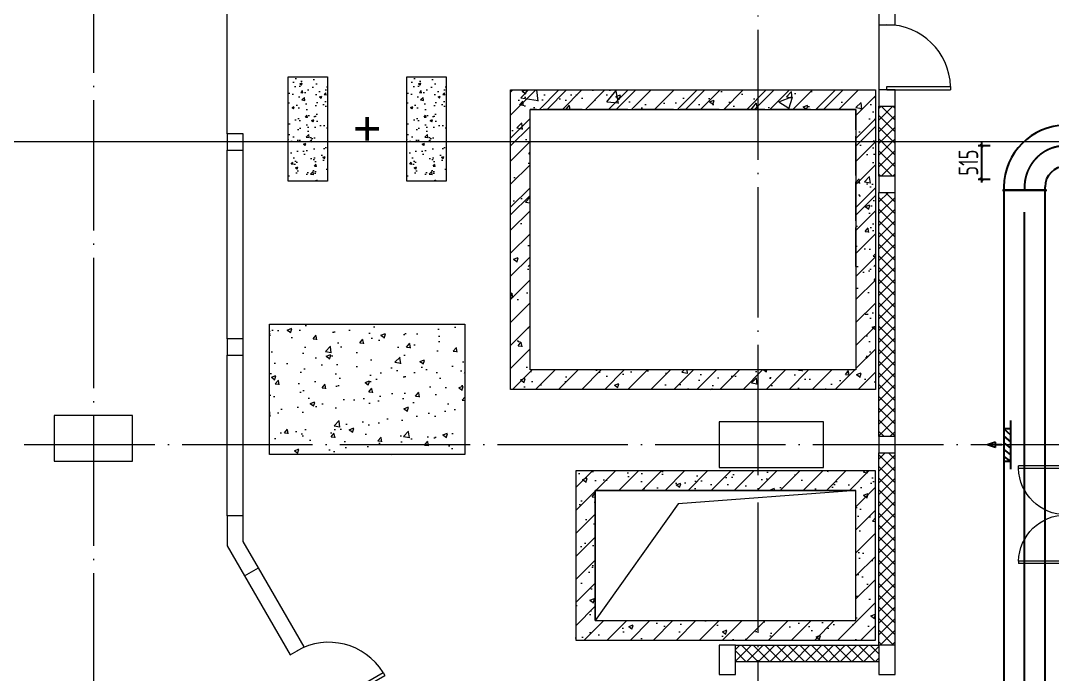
# Model space of a CAD drawing. Extents: x 13114849 to 13479250, y 160225 to 278773.
# Drawn here: x 13176281 to 13192110, y 196385 to 206422 of the extents above; entities that cross this region are included whole.
import ezdxf

# ---------------------------------------------------------------- set-up
doc = ezdxf.new("R2010")
doc.units = 0
doc.header["$LTSCALE"] = 1000
doc.header["$MEASUREMENT"] = 0
for name, pattern in [('CENTER2', [28.575000000000003, 19.05, -3.175, 3.175, -3.175]), ('DASH', [0.35, 0.25, -0.1]), ('DOTE', [2.4200000000000004, 2, -0.2, 0.02, -0.2])]:
    doc.linetypes.add(name, pattern=pattern)
doc.layers.add('1-预埋件', color=8, linetype='Continuous', lineweight=5)
doc.layers.add('建筑底图', color=8, linetype='Continuous', lineweight=13)
for name, color, linetype in [('DUCT-X-P风口', 7, 'Continuous'), ('DUCT-X-YP中心线', 5, 'CENTER2'), ('DUCT-X-YP标注', 7, 'Continuous'), ('DUCT-X-YP法兰', 2, 'Continuous'), ('DUCT-X-YP管', 31, 'Continuous'), ('DUCT-X-YP管端线', 2, 'Continuous')]:
    doc.layers.add(name, color=color, linetype=linetype)
doc.styles.add('du', font='gbenor.shx', dxfattribs={"width": 0.8, "bigfont": 'hztxt.shx'})
doc.dimstyles.new('67', dxfattribs={"dimscale": 100, "dimtxt": 3, "dimasz": 0.5, "dimexe": 0.5, "dimexo": 2, "dimgap": 0.5, "dimtad": 2, "dimdec": 0, "dimrnd": 5, "dimzin": 0, "dimdsep": 46, "dimtxsty": 'du', "dimblk": 'ARCHTICK', "dimcen": 0, "dimdle": 0.5, "dimclrd": 256, "dimclre": 256, "dimclrt": 256, "dimazin": 0, "dimtfac": 1, "dimtdec": 0, "dimtix": 1, "dimtmove": 2, "dimatfit": 3, "dimfxl": 1, "dimtolj": 1, "dimtzin": 0, "dimlwd": -1, "dimlwe": -1, "dimarcsym": 0})
pattern_1 = [(45, (0, 0), (-89.80256121069152, 89.80256121069154), []), (135, (0, 0), (-89.80256121069154, -89.80256121069152), [])]
pattern_2 = [(45, (793255.2557103541, 7.916241884231567e-09), (-176.7766952966369, 176.7766952966369), []), (49.99999999999999, (793255.2557103541, 7.916241884231567e-09), (717.2601826007534, -62.75213498259511), [75, -825]), (355, (793255.2557103541, 7.916241884231567e-09), (-138.751333613, 752.1921337000118), [60, -660]), (100.4514, (793315.0273903534, -5.229339992074529), (578.5093817140216, 689.4395420609536), [63.74019000000001, -701.142112]), (46.18420000000001, (793255.2557103541, 200.0000000079162), (1067.241048625644, -165.5190143290181), [112.5, -1237.5]), (96.6356, (793344.1924553532, 186.2066930079018), (934.6627055487033, 974.1178709004417), [95.610288, -1051.713]), (351.1842, (793255.2557103541, 200.0000000079162), (934.6619451336272, 974.1186009253246), [90, -990]), (21, (793355.2557103541, 150.0000000079162), (596.9070521184617, -402.6188906653388), [75, -825]), (326.0000000000001, (793355.2557103541, 150.0000000079162), (243.3153319215817, 725.150045046853), [60, -660]), (71.4514, (793404.9979433548, 116.4483940079226), (840.22262858149, 322.5304967099524), [63.74019000000001, -701.142112]), (37.50000000000001, (793255.2557103541, 7.916241884231567e-09), (12.15985531729067, 332.8938538313115), [0, -652, 0, -670, 0, -662.5]), (7.499999999999999, (793255.2557103541, 7.916241884231567e-09), (263.0695374421486, 394.4117118823602), [0, -382, 0, -637, 0, -252.5]), (327.5, (793032.2557103541, 7.916241884231567e-09), (533.822436172409, -22.55487173437976), [0, -250, 0, -780, 0, -1035]), (317.5, (792932.2557103541, 7.916241884231567e-09), (583.1861693423863, 100.1049823323177), [0, -325, 0, -518, 0, -735])]

# ---------------------------------------------------------------- blocks, each defined once
blk = doc.blocks.new('$风口$00000154')
for p, q in [((150, 299.9999999999982), (150, -299.9999999999982)), ((0, 199.9999999999982), (150, 199.9999999999982)), ((0, 199.9999999999982), (0, -200.0000000000018)), ((0, 196.5779245904032), (150, 122.5552807349977)), ((-193.5935777825289, 31.46169286800614), (-378.4477440393384, -5.638867150992155e-11)), ((-193.5935777822815, -31.46169286794429), (-193.5935777825289, 31.46169286800614)), ((0, 105.742929857146), (150, 36.9924148152877)), ((0, 23.82917931137308), (150, -43.48977715108595)), ((-193.5935777822815, -31.46169286794429), (-378.4477440393384, -1.728039933368564e-10)), ((-50, -1.818989403545856e-12), (-193.5935777825216, -2.728484105318785e-11)), ((0, -58.80686063027133), (150, -122.6590778370755)), ((0, -145.2073970820802), (144.510424586937, -200.0000000000018)), ((0, -200.0000000000018), (150, -200.0000000000018))]:
    blk.add_line(p, q)
blk = doc.blocks.new('_ArchTick')
at = {"color": 0, "linetype": 'ByBlock', "const_width": 0.4}
blk.add_lwpolyline([(-0.5, -0.5), (0.5, 0.5)], dxfattribs=at)
blk = doc.blocks.new('*D114')
at = {"layer": 'DUCT-X-YP标注', "transparency": 16777216}
for p, q in [((13191022, 204549.5121789756), (13191022, 203934.5123765806)), ((13191157.58960573, 204499.5121789756), (13190972, 204499.5121789756)), ((13191157.58960573, 203984.5123765806), (13190972, 203984.5123765806))]:
    blk.add_line(p, q, dxfattribs=at)
at = {"layer": 'DUCT-X-YP标注', "transparency": 16777216, "xscale": 50, "yscale": 50, "zscale": 50}
for p, rotation in [((13191022, 204499.5121789756), 90), ((13191022, 203984.5123765806), 270)]:
    blk.add_blockref('_ArchTick', p, dxfattribs=dict(at, rotation=rotation))
at = {"layer": 'DUCT-X-YP标注', "transparency": 16777216, "insert": (13190822, 204242.0122777802), "char_height": 300, "attachment_point": 5, "rotation": 90, "style": 'du'}
blk.add_mtext('\\A1;515', dxfattribs=at)
blk = doc.blocks.new('_FZH')
blk.add_lwpolyline([(-0.5, -0.5), (0.5, -0.5), (0.5, 0.5), (-0.4999999999999999, 0.5)], close=True)
blk = doc.blocks.new('$DorLib2D$00000001')
for p, q in [((0.45, 0.975), (0.5000000000000002, 0.975)), ((0.45, 0), (0.45, 0.975)), ((0.5, 0), (0.5, 0.975)), ((0.5, 0), (0.45, 0))]:
    blk.add_line(p, q)
at = {"lineweight": 13}
blk.add_arc((0.475, 0), 0.975, 91.46928358135379, 180, dxfattribs=at)
blk = doc.blocks.new('$DorLib2D$00000002')
for p, q in [((-0.5, -5.684341886080802e-17), (-0.5, 0.4875)), ((-0.4750000000000007, 0.4875), (-0.5000000000000007, 0.4875)), ((-0.475, -2.842170943040401e-17), (-0.475, 0.4875)), ((0.475, -2.842170943040401e-17), (0.475, 0.4875)), ((0.4750000000000007, 0.4875), (0.5000000000000007, 0.4875)), ((0.5, -5.684341886080802e-17), (0.5, 0.4875)), ((-0.5, -5.684341886080802e-17), (-0.475, -2.842170943040401e-17)), ((0.5, -5.684341886080802e-17), (0.475, -2.842170943040401e-17))]:
    blk.add_line(p, q)
at = {"lineweight": 13}
for centre, start, end in [((-0.4875, -4.263256414560601e-17), 0, 88.53071641864632), ((0.4875, -4.263256414560601e-17), 91.4692835813537, 180)]:
    blk.add_arc(centre, 0.4875, start, end, dxfattribs=at)
blk = doc.blocks.new('埋件')
at = {"layer": '1-预埋件', "const_width": 50.00000000000001}
for points in [[(0, -158.9491780996323), (0, 158.9491780996323)], [(-158.9491782188416, -5.960464477539062e-08), (158.9491780996323, -5.960464477539062e-08)]]:
    blk.add_lwpolyline(points, dxfattribs=at)

msp = doc.modelspace()

# ---------------------------------------------------------------- hatches: boundary and pattern name
at = {"layer": '建筑底图'}
h = msp.add_hatch(dxfattribs=at)
h.set_pattern_fill('AR-CONC', color=256, scale=50, style=0)
h.set_pattern_definition([(49.99999999999999, (8472834.90142897, 175380.0808138528), (358.6300913003766, -31.37606749129755), [37.5, -412.5]), (355, (8472834.90142897, 175380.0808138528), (-69.37566680649999, 376.0960668500059), [30, -330]), (100.4514, (8472864.787268968, 175377.4661438529), (289.2546908570108, 344.7197710304769), [31.87009499999998, -350.5710559999996]), (46.1842, (8472834.90142897, 175480.0808138528), (533.6205243128222, -82.75950716450905), [56.24999999999991, -618.7499999999985]), (96.6356, (8472879.36980147, 175473.1841603529), (467.3313527743517, 487.0589354502208), [47.805144, -525.8564999999999]), (351.1842000000001, (8472834.90142897, 175480.0808138528), (467.3309725668135, 487.0593004626623), [45, -495]), (21, (8472884.90142897, 175455.0808138528), (298.4535260592309, -201.3094453326694), [37.5, -412.5]), (326, (8472884.90142897, 175455.0808138528), (121.6576659607908, 362.5750225234265), [30, -330]), (71.45140000000002, (8472909.77254547, 175438.3050108529), (420.1113142907449, 161.2652483549762), [31.87009499999996, -350.5710559999993]), (37.50000000000001, (8472834.90142897, 175380.0808138528), (6.079927658645334, 166.4469269156557), [0, -326, 0, -335, 0, -331.25]), (7.499999999999999, (8472834.90142897, 175380.0808138528), (131.5347687210743, 197.2058559411801), [0, -191, 0, -318.5, 0, -126.25]), (327.5, (8472723.40142897, 175380.0808138528), (266.9112180862045, -11.2774358671899), [0, -125, 0, -390, 0, -517.4999999999999]), (317.5, (8472673.40142897, 175380.0808138528), (291.5930846711932, 50.05249116615882), [0, -162.5, 0, -259, 0, -367.5])])
h.paths.add_polyline_path([(13180987.40142897, 205559.5808138528), (13180987.40142897, 203959.5808138528), (13180387.40142897, 203959.5808138528), (13180387.40142897, 205559.5808138528)])
h = msp.add_hatch(dxfattribs=at)
h.set_pattern_fill('AR-CONC', color=256, scale=50, style=0)
h.set_pattern_definition([(49.99999999999999, (8474654.90142897, 175380.0808138528), (358.6300913003766, -31.37606749129755), [37.5, -412.5]), (355, (8474654.90142897, 175380.0808138528), (-69.37566680649999, 376.0960668500059), [30, -330]), (100.4514, (8474684.787268968, 175377.4661438529), (289.2546908570108, 344.7197710304769), [31.87009499999998, -350.5710559999996]), (46.1842, (8474654.90142897, 175480.0808138528), (533.6205243128222, -82.75950716450905), [56.24999999999991, -618.7499999999985]), (96.6356, (8474699.36980147, 175473.1841603529), (467.3313527743517, 487.0589354502208), [47.805144, -525.8564999999999]), (351.1842000000001, (8474654.90142897, 175480.0808138528), (467.3309725668135, 487.0593004626623), [45, -495]), (21, (8474704.90142897, 175455.0808138528), (298.4535260592309, -201.3094453326694), [37.5, -412.5]), (326, (8474704.90142897, 175455.0808138528), (121.6576659607908, 362.5750225234265), [30, -330]), (71.45140000000002, (8474729.77254547, 175438.3050108529), (420.1113142907449, 161.2652483549762), [31.87009499999996, -350.5710559999993]), (37.50000000000001, (8474654.90142897, 175380.0808138528), (6.079927658645334, 166.4469269156557), [0, -326, 0, -335, 0, -331.25]), (7.499999999999999, (8474654.90142897, 175380.0808138528), (131.5347687210743, 197.2058559411801), [0, -191, 0, -318.5, 0, -126.25]), (327.5, (8474543.40142897, 175380.0808138528), (266.9112180862045, -11.2774358671899), [0, -125, 0, -390, 0, -517.4999999999999]), (317.5, (8474493.40142897, 175380.0808138528), (291.5930846711932, 50.05249116615882), [0, -162.5, 0, -259, 0, -367.5])])
h.paths.add_polyline_path([(13182807.40142897, 205559.5808138528), (13182807.40142897, 203959.5808138528), (13182207.40142897, 203959.5808138528), (13182207.40142897, 205559.5808138528)])
at = {"layer": '建筑底图', "ltscale": 3}
h = msp.add_hatch(dxfattribs=at)
h.set_pattern_fill('钢筋混凝土', color=8, scale=300, style=0)
h.set_pattern_definition([(45, (-5.092471837997437e-06, 0.00137791910674423), (-530.3300858899106, 530.3300858899106), []), (49.99999999999999, (-5.092471837997437e-06, 0.00137791910674423), (2151.780547802261, -188.2564049477853), [225, -2475]), (355, (-5.092471837997437e-06, 0.00137791910674423), (-416.254000839, 2256.576401100036), [180, -1980]), (100.4514, (179.3150349073112, -15.68664208089467), (1735.528145142065, 2068.318626182861), [191.22057, -2103.426336]), (46.18420000000001, (-5.092471837997437e-06, 600.0013779191067), (3201.723145876933, -496.5570429870542), [337.5, -3712.5]), (96.6356, (266.8102299068123, 558.6214569191216), (2803.98811664611, 2922.353612701325), [286.830864, -3155.139]), (351.1842, (-5.092471837997437e-06, 600.0013779191067), (2803.985835400882, 2922.355802775974), [270, -2970]), (21, (299.9999949075282, 450.0013779191067), (1790.721156355385, -1207.856671996017), [225, -2475]), (326.0000000000001, (299.9999949075282, 450.0013779191067), (729.9459957647451, 2175.450135140559), [180, -1980]), (71.4514, (449.2266939077526, 349.3465599190677), (2520.66788574447, 967.5914901298572), [191.22057, -2103.426336]), (37.50000000000001, (-5.092471837997437e-06, 0.00137791910674423), (36.479565951872, 998.6815614939345), [0, -1956, 0, -2010, 0, -1987.5]), (7.499999999999999, (-5.092471837997437e-06, 0.00137791910674423), (789.2086123264459, 1183.235135647081), [0, -1146, 0, -1911, 0, -757.5]), (327.5, (-669.0000050924718, 0.00137791910674423), (1601.467308517227, -67.66461520313926), [0, -750, 0, -2340, 0, -3105]), (317.5, (-969.0000050924718, 0.00137791910674423), (1749.558508027159, 300.3149469969532), [0, -975, 0, -1554, 0, -2205])])
h.paths.add_polyline_path([(13183797.40142382, 202646.5013779191), (13189397.40142381, 202646.5013779191), (13189397.40142382, 205359.5169568055), (13183797.40142382, 205359.5169568055)])
h.paths.add_polyline_path([(13184097.40142382, 202646.5013779191), (13189097.40142382, 202646.5013779191), (13189097.40142382, 205059.5169568055), (13184097.40142382, 205059.5169568055)])
at = {"layer": '建筑底图'}
h = msp.add_hatch(dxfattribs=at)
h.set_pattern_fill('钢筋混凝土', color=8, scale=100, style=0)
h.set_pattern_definition(pattern_2)
h.paths.add_polyline_path([(13183797.40142891, 205359.5155788864), (13189397.40142891, 205359.5155788864), (13189397.40142891, 200759.5155788864), (13183797.40142891, 200759.5155788864)])
h.paths.add_polyline_path([(13184097.40142891, 205059.5155788864), (13189097.40142891, 205059.5155788864), (13189097.40142891, 201059.5155788864), (13184097.40142891, 201059.5155788864)], flags=16)
h = msp.add_hatch(dxfattribs=at)
h.set_pattern_fill('ANSI37', color=8, scale=80, style=0)
h.set_pattern_definition(pattern_1)
h.paths.add_polyline_path([(13189697.36619947, 205109.5169570207), (13189447.36620033, 205109.5169570207), (13189447.36620489, 204034.5130752383), (13189697.3661998, 204034.5130752383)])
h = msp.add_hatch(dxfattribs=at)
h.set_pattern_fill('ANSI37', color=8, scale=80, style=0)
h.set_pattern_definition(pattern_1)
h.paths.add_polyline_path([(13189697.36620489, 203784.5130752383), (13189447.36620489, 203784.5130752383), (13189447.36620489, 200034.5130752383), (13189697.36620489, 200034.5130752383)])
h = msp.add_hatch(dxfattribs=at)
h.set_pattern_fill('混凝土', color=256, scale=100, style=0)
h.set_pattern_definition([(49.99999999999999, (793255.2557103541, -1649.935249645583), (717.2601826007534, -62.75213498259511), [75, -825]), (355, (793255.2557103541, -1649.935249645583), (-138.751333613, 752.1921337000118), [60, -660]), (100.4514, (793315.0273903534, -1655.164589645574), (578.5093817140216, 689.4395420609536), [63.74019000000001, -701.142112]), (46.18420000000001, (793255.2557103541, -1449.935249645583), (1067.241048625644, -165.5190143290181), [112.5, -1237.5]), (96.6356, (793344.1924553532, -1463.728556645568), (934.6627055487033, 974.1178709004417), [95.610288, -1051.713]), (351.1842, (793255.2557103541, -1449.935249645583), (934.6619451336272, 974.1186009253246), [90, -990]), (21, (793355.2557103541, -1499.935249645583), (596.9070521184617, -402.6188906653388), [75, -825]), (326.0000000000001, (793355.2557103541, -1499.935249645583), (243.3153319215817, 725.150045046853), [60, -660]), (71.4514, (793404.9979433548, -1533.486855645577), (840.22262858149, 322.5304967099524), [63.74019000000001, -701.142112]), (37.50000000000001, (793255.2557103541, -1649.935249645583), (12.15985531729067, 332.8938538313115), [0, -652, 0, -670, 0, -662.5]), (7.499999999999999, (793255.2557103541, -1649.935249645583), (263.0695374421486, 394.4117118823602), [0, -382, 0, -637, 0, -252.5]), (327.5, (793032.2557103541, -1649.935249645583), (533.822436172409, -22.55487173437976), [0, -250, 0, -780, 0, -1035]), (317.5, (792932.2557103541, -1649.935249645583), (583.1861693423863, 100.1049823323177), [0, -325, 0, -518, 0, -735])])
h.paths.add_polyline_path([(13183097.40142895, 199759.5794359947), (13180097.40142898, 199759.5794359947), (13180097.40142898, 201759.5794359938), (13183097.40142895, 201759.5794359938)])
h = msp.add_hatch(dxfattribs=at)
h.set_pattern_fill('ANSI37', color=8, scale=80, style=0)
h.set_pattern_definition(pattern_1)
h.paths.add_polyline_path([(13189697.36620489, 199784.5130752383), (13189447.36620489, 199784.5130752383), (13189447.3662049, 196834.5154907909), (13189697.36620489, 196834.5154907909)])
h = msp.add_hatch(dxfattribs=at)
h.set_pattern_fill('钢筋混凝土', color=8, scale=100, style=0)
h.set_pattern_definition(pattern_2)
h.paths.add_polyline_path([(13189097.36620489, 197209.5147379579), (13189097.36620489, 199209.5147379579), (13185097.36625376, 199209.5146086242), (13185097.36625376, 197209.5146086242)], flags=16)
h.paths.add_polyline_path([(13189397.36620489, 196909.5147379579), (13189397.36620489, 199509.5147379579), (13184797.36625376, 199509.5146086242), (13184797.36625376, 196909.5146086242)])
h = msp.add_hatch(dxfattribs=at)
h.set_pattern_fill('ANSI37', color=8, scale=80, style=0)
h.set_pattern_definition(pattern_1)
h.paths.add_polyline_path([(13189447.3662049, 196584.5154910053), (13189447.36620402, 196834.5154907411), (13187247.66836642, 196834.5154907411), (13187247.66836895, 196584.5154908404)])

# ---------------------------------------------------------------- linework, layer by layer
at = {"layer": 'DUCT-X-YP中心线'}
for p, q in [((13191682.9558139, 203869.5121787351), (13191682.9558139, 203819.5121787351)), ((13191682.9558139, 184433.5), (13191682.9558139, 203819.3121787351))]:
    msp.add_line(p, q, dxfattribs=at)
msp.add_arc((13192312.9558139, 203869.5121787351), 630.0000000000582, 90.00000027561305, 179.9999999999947, dxfattribs=at)
at = {"layer": 'DUCT-X-YP法兰'}
msp.add_line((13191342.9558139, 203819.4121787351), (13192022.9558139, 203819.4121787351), dxfattribs=at)
at = {"layer": 'DUCT-X-YP管'}
for p, q in [((13191367.9558139, 203869.5121787351), (13191367.9558139, 203819.5121787351)), ((13191367.9558139, 203819.3121787351), (13191367.9558139, 184433.5)), ((13191997.9558139, 203819.3121787351), (13191367.9558139, 203819.3121787351)), ((13191997.9558139, 203819.5121787351), (13191997.9558139, 203869.5121787351)), ((13191997.9558139, 184433.5), (13191997.9558139, 203819.3121787351))]:
    msp.add_line(p, q, dxfattribs=at)
for centre, radius, start in [((13192312.9558139, 203869.5121787343), 945.0000000007858, 90.00000027555657), ((13192312.9558139, 203869.5121787348), 315.0000000002619, 90.00000027578245)]:
    msp.add_arc(centre, radius, start, 179.9999999999524, dxfattribs=at)
at = {"layer": 'DUCT-X-YP管端线'}
msp.add_line((13191367.9558139, 203819.5121787351), (13191997.9558139, 203819.5121787351), dxfattribs=at)
at = {"layer": '建筑底图', "linetype": 'DOTE'}
msp.add_line((13177397.40142384, 224559.5122452438), (13177397.40142383, 180083.0282935039), dxfattribs=at)
at = {"layer": '建筑底图', "color": 8, "linetype": 'DOTE'}
for p, q in [((13187597.40139988, 180083.0282935039), (13187597.40139988, 224559.5122452438)), ((13474197.36620497, 204559.5146856282), (13119297.36620772, 204559.5146856282)), ((13196495.49999491, 204559.5160635473), (13164495.49999491, 204559.5137547619)), ((13233997.75571035, 199909.5130752383), (13119297.36620772, 199909.5130752383))]:
    msp.add_line(p, q, dxfattribs=at)
at = {"layer": '建筑底图'}
for p, q in [((13179447.40142884, 204684.5146855469), (13179447.40142895, 206759.5123766037)), ((13179447.40142886, 201534.5130742187), (13179447.40142894, 204434.5146855469)), ((13179697.40142893, 201534.5130742187), (13179697.40142889, 204434.5146855469)), ((13179447.40142895, 198817.5130730998), (13179447.40142899, 201284.5130761719)), ((13179697.40142907, 198817.5130730998), (13179697.40142884, 201284.5130761719)), ((13179447.40142447, 198817.5130736968), (13179447.40143036, 198359.0210864473)), ((13179697.40143062, 198817.5130736968), (13179447.40142447, 198817.5130736968)), ((13179697.40142895, 198426.0083849289), (13179697.40143062, 198817.5130736968)), ((13179447.40143036, 198359.0210864473), (13179714.14825307, 197897.0020368056)), ((13179930.654604, 198022.002036794), (13179697.40142895, 198426.0083849289)), ((13179714.14825307, 197897.0020368056), (13179930.654604, 198022.002036794)), ((13180630.61938102, 196809.6274793185), (13179930.65460461, 198022.0020357163)), ((13179714.14825377, 197897.0020357765), (13180414.11303011, 196684.6274793409)), ((13180414.11303011, 196684.6274793409), (13180630.61938102, 196809.6274793185))]:
    msp.add_line(p, q, dxfattribs=at)
at = {"layer": '建筑底图', "color": 8}
for p, q in [((13189447.36619947, 206359.5169559127), (13189447.36619947, 205359.5169568055)), ((13189447.36619993, 204034.5130761719), (13189447.36619994, 205109.5169570312)), ((13189697.36619994, 204034.5130761719), (13189697.36619998, 205109.5169570312)), ((13189447.36620496, 200034.5130742188), (13189447.36620493, 203784.5130761719)), ((13189697.36620483, 200034.5130742188), (13189697.3662049, 203784.5130761719)), ((13189447.36620489, 196834.5154907411), (13189447.3662049, 199784.5130742188)), ((13189697.36620501, 196834.5154902344), (13189697.36620481, 199784.5130742188)), ((13186997.66836634, 196834.5154908225), (13186997.66836634, 196384.5154909175)), ((13187247.66836642, 196834.5154908225), (13186997.66836634, 196834.5154908225)), ((13187247.66836604, 196834.5154907517), (13189447.36620489, 196834.5154907411)), ((13187247.66836642, 196384.5154909175), (13187247.66836642, 196834.5154908225)), ((13187247.6683661, 196584.5154908404), (13189447.36620479, 196584.5154908404)), ((13186997.66836634, 196384.5154909175), (13187247.66836642, 196384.5154909175))]:
    msp.add_line(p, q, dxfattribs=at)
at = {"layer": '建筑底图', "color": 8, "linetype": 'DASH'}
for p, q in [((13184097.40142322, 205059.5170861392), (13189097.40141822, 205059.5170861392)), ((13184097.40142322, 205059.5170861392), (13189097.40141822, 205059.5170861392)), ((13189097.40141822, 205059.5170861392), (13184097.40142322, 205059.5170861392)), ((13189097.40141822, 205059.5170861392), (13189097.40141822, 202646.5013779191)), ((13189097.40141822, 205059.5170861392), (13189097.40141822, 202646.5013779191)), ((13189097.40141822, 202646.5013779191), (13189097.40141822, 205059.5170861392))]:
    msp.add_line(p, q, dxfattribs=at)
at = {"layer": '建筑底图', "color": 8, "linetype": 'DASH', "ltscale": 2}
for p, q in [((13189097.40141822, 205059.5170861392), (13184097.40142382, 205059.5170861392)), ((13189097.40141822, 202646.5013779191), (13189097.40141822, 205059.5170861392))]:
    msp.add_line(p, q, dxfattribs=at)
at = {"layer": '建筑底图'}
for points in [[(13180987.40142897, 205559.5808138528), (13180987.40142897, 203959.5808138528), (13180387.40142897, 203959.5808138528), (13180387.40142897, 205559.5808138528)], [(13182807.40142897, 205559.5808138528), (13182807.40142897, 203959.5808138528), (13182207.40142897, 203959.5808138528), (13182207.40142897, 205559.5808138528)], [(13183097.40142895, 199759.5794359947), (13180097.40142898, 199759.5794359947), (13180097.40142898, 201759.5794359938), (13183097.40142895, 201759.5794359938)]]:
    msp.add_lwpolyline(points, close=True, dxfattribs=at)
at = {"layer": '建筑底图', "color": 8}
for points in [[(13183797.40142382, 202646.5013779191), (13183797.40142382, 205359.5169568055), (13189397.40142382, 205359.5169568055), (13189397.40142382, 202646.5013779191)], [(13184097.40142382, 202646.5013779191), (13184097.40142382, 205059.5169568681), (13189097.40142382, 205059.5169568681), (13189097.40142382, 202646.5013779191)], [(13189097.36620489, 199209.5147379579), (13186370.75571035, 199004.5000000079), (13185097.36625376, 197209.5146086242)]]:
    msp.add_lwpolyline(points, dxfattribs=at)
for points in [[(13183797.40142891, 205359.5155788864), (13189397.40142891, 205359.5155788864), (13189397.40142891, 200759.5155788864), (13183797.40142891, 200759.5155788864)], [(13184097.40142891, 205059.5155788864), (13189097.40142891, 205059.5155788864), (13189097.40142891, 201059.5155788864), (13184097.40142891, 201059.5155788864)], [(13189397.36620489, 196909.5147379579), (13189397.36620489, 199509.5147379579), (13184797.36625376, 199509.5146086242), (13184797.36625376, 196909.5146086242)], [(13185097.36625376, 197209.5146086242), (13185097.36625376, 199209.5146086239), (13189097.36620489, 199209.5147379576), (13186370.75571035, 199004.5000000079)], [(13189097.36620489, 197209.5147379579), (13189097.36620489, 199209.5147379579), (13185097.36625376, 199209.5146086242), (13185097.36625376, 197209.5146086242)], [(13189097.36620489, 197209.5147379579), (13189097.36620489, 199209.5147379579), (13185097.36625376, 199209.5146086242), (13185097.36625376, 197209.5146086242)], [(13189097.36620489, 197209.5147379579), (13189097.36620489, 199209.5147379579), (13185097.36625376, 199209.5146086242), (13185097.36625376, 197209.5146086242)]]:
    msp.add_lwpolyline(points, close=True, dxfattribs=at)

# ---------------------------------------------------------------- block references
at = {"layer": 'DUCT-X-P风口', "xscale": 0.6666666666666667, "yscale": 1.25, "rotation": 3.09123691040829e-11}
msp.add_blockref('$风口$00000154', (13191367.9558139, 199909.5130752383, 3610), dxfattribs=at)
at = {"layer": '建筑底图', "color": 8, "xscale": 250}
for p, yscale, zscale in [((13189572.36619947, 206484.5169559127), 250, 250), ((13189572.36619947, 205234.5169570207), 250, 250), ((13189572.36620489, 203909.5130752383), 250, 250), ((13189572.36620489, 199909.5130752383), 250, 250), ((13189572.3662049, 196609.5154908542), 449.9999998733401, 449.9999998733401)]:
    msp.add_blockref('_FZH', p, dxfattribs=dict(at, yscale=yscale, zscale=zscale))
at = {"layer": '建筑底图', "color": 8, "xscale": -1000, "yscale": -1000, "zscale": -1000, "rotation": 90}
msp.add_blockref('$DorLib2D$00000001', (13189572.3661998, 205859.5169568055), dxfattribs=at)
at = {"layer": '建筑底图'}
for name, p, xscale, yscale, zscale in [('埋件', (13181597.40142888, 204759.5794360194), -1.151999999899417, 1.151999999899417, 1.151999999899417), ('_FZH', (13179572.40142895, 204559.5146856282), 250, 250, 250), ('_FZH', (13179572.40142895, 201409.5130752383), 250, 250, 250)]:
    msp.add_blockref(name, p, dxfattribs=dict(at, xscale=xscale, yscale=yscale, zscale=zscale))
at = {"layer": '建筑底图', "lineweight": 30, "xscale": 1200, "yscale": 700, "zscale": 700, "rotation": 180}
msp.add_blockref('_FZH', (13177397.40145157, 200009.5147379301), dxfattribs=at)
at = {"layer": '建筑底图', "color": 8, "lineweight": 30, "xscale": 1600, "yscale": 700, "zscale": 700, "rotation": 180}
msp.add_blockref('_FZH', (13187797.40145157, 199909.514737958), dxfattribs=at)
at = {"layer": '建筑底图'}
for name, p, xscale, yscale, zscale, rotation in [('$DorLib2D$00000002', (13192322.36620504, 198834.5130752742), 1500, -1500, 1500, 270), ('$DorLib2D$00000001', (13180772.3662057, 196314.1147773306), -1000, -1000, -1000, 120.0000000000339)]:
    msp.add_blockref(name, p, dxfattribs=dict(at, xscale=xscale, yscale=yscale, zscale=zscale, rotation=rotation))

# ---------------------------------------------------------------- dimensions: what is measured, and where the dimension line sits
at = {"layer": 'DUCT-X-YP标注'}
dim = msp.add_linear_dim(base=(13191022, 203984.5123765806), p1=(13191357.58960573, 204499.5121789756, 4900), p2=(13191357.58960573, 203984.5123765806), angle=90, dimstyle='67', dxfattribs=at)
dim.commit()
dim.dimension.update_dxf_attribs({"geometry": '*D114', "text_midpoint": (13190822, 204242.0122777802)})

doc.saveas('drawing.dxf')
